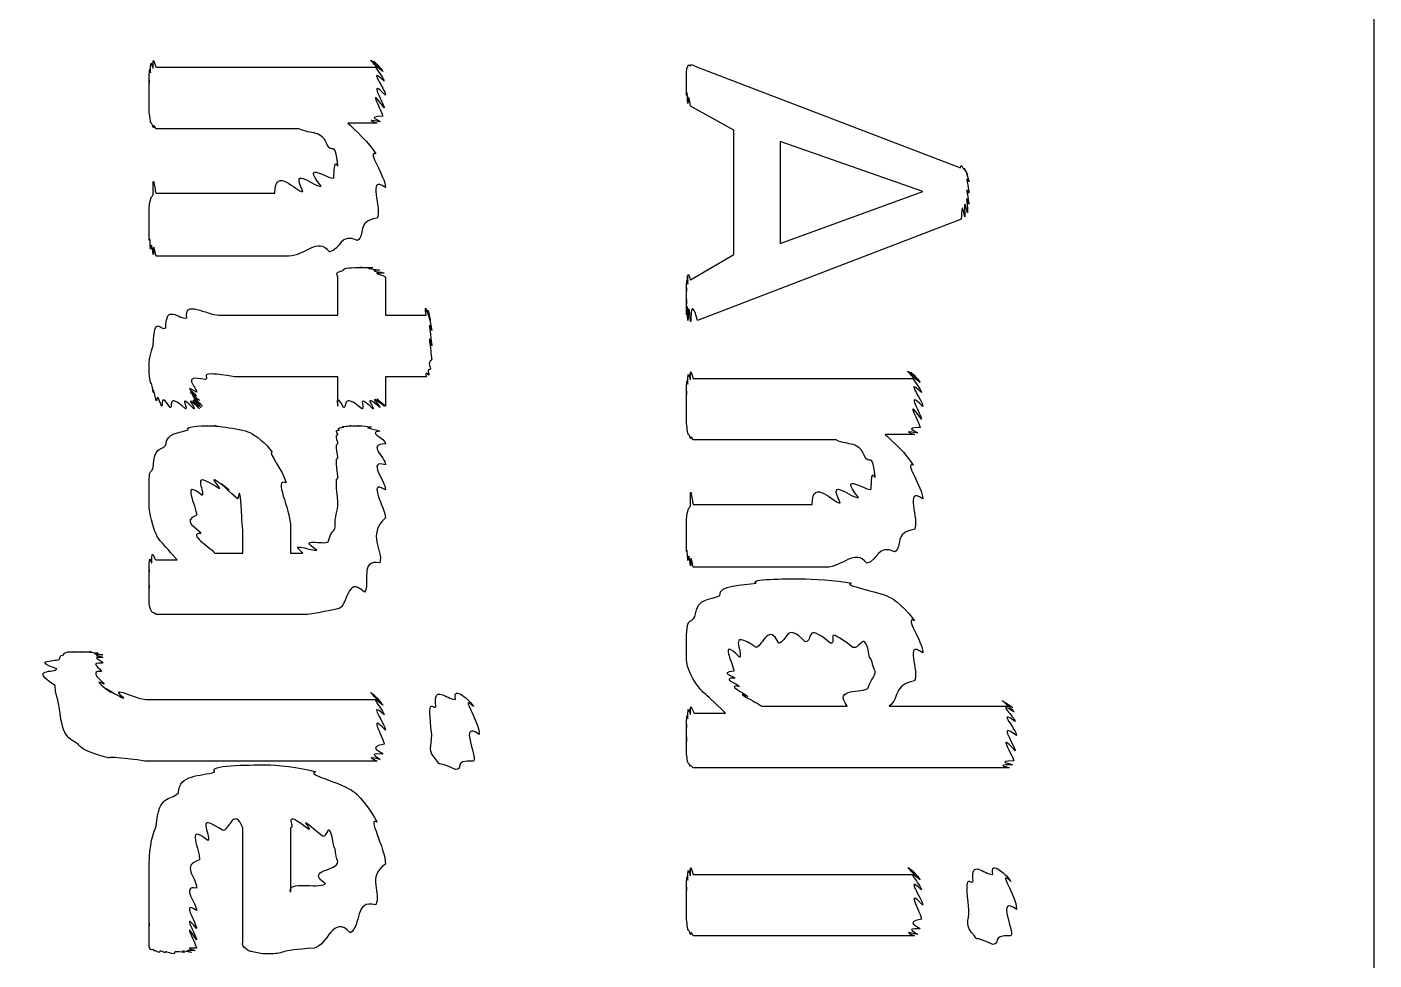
# Model space of a CAD drawing. Header units: millimetres. Extents: x 0 to 33.1, y 1.5 to 45.3.
# Drawn here: x 0.5289 to 0.7378, y 2.6762 to 2.821 of the extents above; entities that cross this region are included whole.
import ezdxf

# ---------------------------------------------------------------- set-up
doc = ezdxf.new("R2010")
doc.units = ezdxf.units.MM
doc.header["$MEASUREMENT"] = 0
doc.layers.get('0').update_dxf_attribs({"linetype": 'CONTINUOUS'})

msp = doc.modelspace()

# ---------------------------------------------------------------- linework, layer by layer
at = {"color": 11, "linetype": 'Continuous'}
for p, q in [((0.737793, 1.78108), (0.737793, 6.90446)), ((0.548882, 2.81472), (0.583171, 2.81472)), ((0.632867, 2.81472), (0.673665, 2.7991)), ((0.63851, 2.80496), (0.631782, 2.80865)), ((0.583171, 2.80604), (0.578614, 2.80604)), ((0.571018, 2.80518), (0.548882, 2.80518)), ((0.63851, 2.78564), (0.63851, 2.80496)), ((0.667806, 2.79542), (0.645671, 2.80322)), ((0.645671, 2.80322), (0.645671, 2.78737)), ((0.548882, 2.79519), (0.567329, 2.79519)), ((0.645671, 2.78737), (0.667806, 2.79542)), ((0.673665, 2.79107), (0.632867, 2.77544)), ((0.569499, 2.78543), (0.548882, 2.78543)), ((0.631782, 2.78174), (0.63851, 2.78564)), ((0.577094, 2.77626), (0.577094, 2.78213)), ((0.584472, 2.78213), (0.584472, 2.77626)), ((0.558649, 2.77626), (0.577094, 2.77626)), ((0.584472, 2.77626), (0.590767, 2.77626)), ((0.577094, 2.76671), (0.561035, 2.76671)), ((0.577094, 2.76215), (0.577094, 2.76671)), ((0.590767, 2.76671), (0.584472, 2.76671)), ((0.584472, 2.76671), (0.584472, 2.76215)), ((0.632215, 2.76644), (0.666504, 2.76644)), ((0.55344, 2.76172), (0.55344, 2.76172)), ((0.654351, 2.75689), (0.632215, 2.75689)), ((0.666504, 2.75776), (0.661947, 2.75776)), ((0.632215, 2.7469), (0.650662, 2.7469)), ((0.569715, 2.74371), (0.569715, 2.73936)), ((0.562338, 2.73936), (0.562338, 2.74283)), ((0.557997, 2.73936), (0.562338, 2.73936)), ((0.569715, 2.73936), (0.571669, 2.73936)), ((0.548882, 2.73828), (0.552137, 2.73828)), ((0.652832, 2.73714), (0.632215, 2.73714)), ((0.571669, 2.72982), (0.548882, 2.72982)), ((0.547364, 2.71664), (0.583171, 2.71664)), ((0.632433, 2.71451), (0.637207, 2.71451)), ((0.64285, 2.7156), (0.656088, 2.7156)), ((0.662597, 2.7156), (0.681261, 2.7156)), ((0.583171, 2.70708), (0.547146, 2.70708)), ((0.595324, 2.70578), (0.595324, 2.70578)), ((0.681261, 2.70606), (0.632215, 2.70606)), ((0.562338, 2.67914), (0.562338, 2.69672)), ((0.569715, 2.69672), (0.569715, 2.68674)), ((0.632215, 2.68951), (0.666504, 2.68951)), ((0.666504, 2.67996), (0.632215, 2.67996)), ((0.678657, 2.67865), (0.678657, 2.67865)), ((0.566678, 2.67719), (0.565375, 2.67719))]:
    msp.add_line(p, q, dxfattribs=at)
for points in [[(0.548014, 2.81386), (0.548068, 2.81689), (0.548286, 2.8144), (0.548449, 2.81451)], [(0.548449, 2.81451), (0.54834, 2.81722), (0.548719, 2.81472), (0.548882, 2.81472)], [(0.583171, 2.81472), (0.580783, 2.81722), (0.583442, 2.81472), (0.583604, 2.81472)], [(0.583604, 2.81472), (0.581218, 2.81706), (0.584039, 2.8144), (0.584039, 2.81407)], [(0.547797, 2.81233), (0.547906, 2.81619), (0.548014, 2.81342), (0.548014, 2.81386)], [(0.547797, 2.80994), (0.547797, 2.81489), (0.547797, 2.81164), (0.547797, 2.81233)], [(0.584039, 2.81407), (0.581326, 2.81635), (0.584256, 2.81315), (0.584256, 2.81256)], [(0.584256, 2.81256), (0.581489, 2.81515), (0.584472, 2.81125), (0.584472, 2.81039)], [(0.631131, 2.81386), (0.631239, 2.81511), (0.631347, 2.81461), (0.631347, 2.81472)], [(0.631347, 2.81472), (0.631401, 2.81538), (0.631619, 2.81494), (0.631782, 2.81494)], [(0.631782, 2.81494), (0.631836, 2.81538), (0.632433, 2.81489), (0.632867, 2.81472)], [(0.584256, 2.80843), (0.581326, 2.81244), (0.584147, 2.80746), (0.584039, 2.80713)], [(0.584472, 2.81039), (0.581489, 2.81342), (0.584364, 2.80886), (0.584256, 2.80843)], [(0.631131, 2.81213), (0.631131, 2.81424), (0.631131, 2.81342), (0.631131, 2.81386)], [(0.631131, 2.81039), (0.631131, 2.81278), (0.631131, 2.81142), (0.631131, 2.81213)], [(0.631347, 2.80951), (0.631239, 2.8119), (0.631239, 2.80994), (0.631131, 2.81039)], [(0.631347, 2.80908), (0.631239, 2.81147), (0.631347, 2.80925), (0.631347, 2.80951)], [(0.631782, 2.80865), (0.631401, 2.81136), (0.631456, 2.80897), (0.631347, 2.80908)], [(0.547797, 2.80778), (0.547797, 2.80854), (0.547797, 2.80908), (0.547797, 2.80994)], [(0.548014, 2.80626), (0.547906, 2.80724), (0.547906, 2.80707), (0.547797, 2.80778)], [(0.548449, 2.80539), (0.548068, 2.80647), (0.548122, 2.80583), (0.548014, 2.80626)], [(0.548882, 2.80518), (0.54834, 2.80621), (0.548557, 2.80528), (0.548449, 2.80539)], [(0.578614, 2.80604), (0.57959, 2.80518), (0.582086, 2.8029), (0.582954, 2.80126)], [(0.583604, 2.80626), (0.580783, 2.80681), (0.583279, 2.80604), (0.583171, 2.80604)], [(0.584039, 2.80713), (0.581218, 2.80707), (0.583876, 2.80643), (0.583604, 2.80626)], [(0.575575, 2.80236), (0.574544, 2.80518), (0.573025, 2.80419), (0.571018, 2.80518)], [(0.577094, 2.79953), (0.576551, 2.80333), (0.576551, 2.80138), (0.575575, 2.80236)], [(0.582954, 2.80126), (0.581489, 2.80186), (0.584472, 2.79779), (0.584472, 2.79606)], [(0.571669, 2.79542), (0.569499, 2.79986), (0.573731, 2.79585), (0.57449, 2.79628)], [(0.57449, 2.79628), (0.571072, 2.80057), (0.57601, 2.79704), (0.576443, 2.79758)], [(0.576443, 2.79758), (0.576551, 2.8016), (0.577094, 2.79867), (0.577094, 2.79953)], [(0.673665, 2.7991), (0.673665, 2.80007), (0.674154, 2.79883), (0.674317, 2.79867)], [(0.674317, 2.79867), (0.673936, 2.79975), (0.674588, 2.79833), (0.67475, 2.79801)], [(0.548449, 2.79497), (0.54834, 2.79953), (0.548719, 2.79519), (0.548882, 2.79519)], [(0.567329, 2.79519), (0.567329, 2.79953), (0.570637, 2.79531), (0.571669, 2.79542)], [(0.584472, 2.79606), (0.581489, 2.79824), (0.584039, 2.79258), (0.583171, 2.79129)], [(0.67475, 2.79801), (0.674208, 2.79921), (0.674968, 2.79736), (0.674968, 2.79693)], [(0.674968, 2.79693), (0.674208, 2.79833), (0.674968, 2.79596), (0.674968, 2.79519)], [(0.674968, 2.79519), (0.674208, 2.79688), (0.674968, 2.79389), (0.674968, 2.79346)], [(0.674968, 2.79346), (0.674208, 2.79585), (0.674858, 2.79249), (0.67475, 2.79215)], [(0.547797, 2.79281), (0.547906, 2.79389), (0.548014, 2.79383), (0.548014, 2.79411)], [(0.548014, 2.79411), (0.548068, 2.79449), (0.548286, 2.79471), (0.548449, 2.79497)], [(0.674317, 2.7915), (0.673665, 2.79486), (0.673936, 2.79107), (0.673665, 2.79107)], [(0.67475, 2.79215), (0.673936, 2.79531), (0.674425, 2.79167), (0.674317, 2.7915)], [(0.547797, 2.79021), (0.547797, 2.79258), (0.547797, 2.7921), (0.547797, 2.79281)], [(0.547797, 2.78803), (0.547797, 2.79075), (0.547797, 2.78933), (0.547797, 2.79021)], [(0.548014, 2.78651), (0.547906, 2.78944), (0.547906, 2.78733), (0.547797, 2.78803)], [(0.583171, 2.79129), (0.579915, 2.79085), (0.581435, 2.78868), (0.580132, 2.78782)], [(0.548449, 2.78564), (0.548068, 2.78868), (0.548122, 2.78608), (0.548014, 2.78651)], [(0.548882, 2.78543), (0.54834, 2.78842), (0.548557, 2.78554), (0.548449, 2.78564)], [(0.575792, 2.78608), (0.573947, 2.78842), (0.57194, 2.78543), (0.569499, 2.78543)], [(0.580132, 2.78782), (0.577419, 2.78911), (0.577528, 2.7864), (0.575792, 2.78608)], [(0.577094, 2.78213), (0.576551, 2.7831), (0.577365, 2.78293), (0.577963, 2.78321)], [(0.577963, 2.78321), (0.577746, 2.78364), (0.579482, 2.78364), (0.580783, 2.78364)], [(0.580783, 2.78364), (0.579753, 2.78364), (0.582086, 2.78364), (0.582519, 2.78364)], [(0.582519, 2.78364), (0.580621, 2.78353), (0.583279, 2.78336), (0.583604, 2.78321)], [(0.583604, 2.78321), (0.581218, 2.78321), (0.584093, 2.78293), (0.584256, 2.78276)], [(0.631131, 2.78), (0.631239, 2.78326), (0.631347, 2.78082), (0.631347, 2.78108)], [(0.631347, 2.78108), (0.631239, 2.78369), (0.631347, 2.78142), (0.631347, 2.78153)], [(0.631347, 2.78153), (0.631401, 2.78386), (0.631619, 2.78162), (0.631782, 2.78174)], [(0.584256, 2.78276), (0.581489, 2.78293), (0.584472, 2.78244), (0.584472, 2.78213)], [(0.631131, 2.77806), (0.631131, 2.78239), (0.631131, 2.77957), (0.631131, 2.78)], [(0.631131, 2.77632), (0.631131, 2.78082), (0.631131, 2.77735), (0.631131, 2.77806)], [(0.631347, 2.77544), (0.631239, 2.77994), (0.631239, 2.77588), (0.631131, 2.77632)], [(0.631782, 2.77522), (0.631401, 2.77968), (0.631456, 2.77533), (0.631347, 2.77544)], [(0.632867, 2.77544), (0.631674, 2.77968), (0.63189, 2.77522), (0.631782, 2.77522)], [(0.550401, 2.77431), (0.550401, 2.77815), (0.552354, 2.77556), (0.553657, 2.77582)], [(0.553657, 2.77582), (0.553114, 2.77875), (0.556749, 2.77626), (0.558649, 2.77626)], [(0.590767, 2.77626), (0.59044, 2.77875), (0.591037, 2.77621), (0.5912, 2.77604)], [(0.5912, 2.77604), (0.590767, 2.77843), (0.591417, 2.77572), (0.591417, 2.77539)], [(0.591417, 2.77539), (0.590875, 2.77772), (0.591635, 2.77447), (0.591635, 2.77387)], [(0.548449, 2.77149), (0.548665, 2.77669), (0.549533, 2.7736), (0.550401, 2.77431)], [(0.591635, 2.77387), (0.590875, 2.77642), (0.591635, 2.77235), (0.591635, 2.77149)], [(0.591635, 2.77149), (0.590875, 2.77468), (0.591635, 2.76992), (0.591635, 2.76932)], [(0.547797, 2.76736), (0.547797, 2.76975), (0.548014, 2.77035), (0.548449, 2.77149)], [(0.591635, 2.76932), (0.590875, 2.76878), (0.591525, 2.76812), (0.591417, 2.76779)], [(0.631347, 2.76557), (0.631401, 2.76861), (0.631619, 2.76611), (0.631782, 2.76622)], [(0.631782, 2.76622), (0.631674, 2.76893), (0.632053, 2.76644), (0.632215, 2.76644)], [(0.666504, 2.76644), (0.664117, 2.76893), (0.666775, 2.76644), (0.666938, 2.76644)], [(0.666938, 2.76644), (0.664551, 2.76878), (0.667372, 2.76611), (0.667372, 2.76579)], [(0.548014, 2.76585), (0.547797, 2.76758), (0.547797, 2.76682), (0.547797, 2.76736)], [(0.548449, 2.76432), (0.548068, 2.7666), (0.548122, 2.76531), (0.548014, 2.76585)], [(0.556478, 2.76628), (0.552681, 2.76704), (0.555176, 2.76519), (0.555176, 2.76432)], [(0.561035, 2.76671), (0.554579, 2.76774), (0.557454, 2.7666), (0.556478, 2.76628)], [(0.5912, 2.76693), (0.59044, 2.76774), (0.590875, 2.76671), (0.590767, 2.76671)], [(0.591417, 2.76779), (0.590767, 2.76801), (0.591308, 2.76708), (0.5912, 2.76693)], [(0.631131, 2.76406), (0.631239, 2.7679), (0.631347, 2.76514), (0.631347, 2.76557)], [(0.631131, 2.76167), (0.631131, 2.7666), (0.631131, 2.76335), (0.631131, 2.76406)], [(0.667372, 2.76579), (0.66466, 2.76807), (0.667589, 2.76486), (0.667589, 2.76426)], [(0.667589, 2.76426), (0.664822, 2.76687), (0.667806, 2.76297), (0.667806, 2.7621)], [(0.548882, 2.76303), (0.54834, 2.76574), (0.548557, 2.76389), (0.548449, 2.76432)], [(0.54975, 2.76215), (0.548774, 2.76486), (0.549154, 2.76258), (0.548882, 2.76303)], [(0.551053, 2.76193), (0.549371, 2.76454), (0.550022, 2.76204), (0.54975, 2.76215)], [(0.55344, 2.76172), (0.55051, 2.76443), (0.551594, 2.76183), (0.551053, 2.76193)], [(0.554742, 2.76172), (0.552137, 2.76443), (0.553982, 2.76172), (0.55344, 2.76172)], [(0.555176, 2.76432), (0.552681, 2.76585), (0.555176, 2.76383), (0.555176, 2.76367)], [(0.555176, 2.76367), (0.552843, 2.7654), (0.555447, 2.76318), (0.55561, 2.76303)], [(0.55561, 2.76172), (0.552843, 2.76443), (0.555176, 2.76172), (0.554742, 2.76172)], [(0.55561, 2.76303), (0.553114, 2.76497), (0.555826, 2.76253), (0.555826, 2.76238)], [(0.555826, 2.76193), (0.553114, 2.76443), (0.555718, 2.76172), (0.55561, 2.76172)], [(0.555826, 2.76238), (0.553276, 2.76471), (0.556044, 2.76215), (0.556044, 2.76215)], [(0.556044, 2.76215), (0.553276, 2.76454), (0.555935, 2.76193), (0.555826, 2.76193)], [(0.577963, 2.76193), (0.576551, 2.76454), (0.577094, 2.76204), (0.577094, 2.76215)], [(0.580783, 2.76172), (0.577746, 2.76443), (0.578504, 2.76183), (0.577963, 2.76193)], [(0.582519, 2.76172), (0.579753, 2.76443), (0.581489, 2.76172), (0.580783, 2.76172)], [(0.583604, 2.76193), (0.580621, 2.76443), (0.582954, 2.76172), (0.582519, 2.76172)], [(0.584256, 2.76215), (0.581218, 2.76454), (0.583876, 2.76193), (0.583604, 2.76193)], [(0.584472, 2.76215), (0.581489, 2.76471), (0.584364, 2.76215), (0.584256, 2.76215)], [(0.667589, 2.76014), (0.66466, 2.76417), (0.667481, 2.75917), (0.667372, 2.75885)], [(0.667806, 2.7621), (0.664822, 2.76514), (0.667697, 2.76058), (0.667589, 2.76014)], [(0.631131, 2.7595), (0.631131, 2.76025), (0.631131, 2.76079), (0.631131, 2.76167)], [(0.550401, 2.75608), (0.55051, 2.75814), (0.552572, 2.75792), (0.553874, 2.75846)], [(0.553874, 2.75846), (0.553114, 2.75911), (0.556586, 2.75911), (0.558214, 2.75911)], [(0.558214, 2.75911), (0.556749, 2.75911), (0.561957, 2.75879), (0.563422, 2.75803)], [(0.563422, 2.75803), (0.56429, 2.75771), (0.566026, 2.75629), (0.566894, 2.75499)], [(0.577094, 2.75782), (0.576551, 2.75857), (0.577149, 2.75836), (0.577311, 2.75846)], [(0.577094, 2.75651), (0.576551, 2.75797), (0.577094, 2.75754), (0.577094, 2.75782)], [(0.577311, 2.75846), (0.576878, 2.75885), (0.577636, 2.75879), (0.577963, 2.7589)], [(0.577963, 2.7589), (0.577419, 2.759), (0.578614, 2.759), (0.579047, 2.75911)], [(0.579047, 2.75911), (0.578287, 2.75911), (0.579915, 2.75911), (0.58035, 2.75911)], [(0.58035, 2.75911), (0.57959, 2.75911), (0.581868, 2.75906), (0.582303, 2.7589)], [(0.582303, 2.7589), (0.580458, 2.75885), (0.583171, 2.75857), (0.583604, 2.75825)], [(0.583604, 2.75825), (0.581489, 2.75814), (0.584472, 2.75717), (0.584472, 2.75629)], [(0.631347, 2.75797), (0.631239, 2.75896), (0.631239, 2.75879), (0.631131, 2.7595)], [(0.631782, 2.75711), (0.631401, 2.75819), (0.631456, 2.75754), (0.631347, 2.75797)], [(0.632215, 2.75689), (0.631674, 2.75792), (0.63189, 2.757), (0.631782, 2.75711)], [(0.666938, 2.75797), (0.664117, 2.75851), (0.666613, 2.75776), (0.666504, 2.75776)], [(0.667372, 2.75885), (0.664551, 2.75879), (0.66721, 2.75814), (0.666938, 2.75797)], [(0.548449, 2.75261), (0.548665, 2.75608), (0.549533, 2.7551), (0.550401, 2.75608)], [(0.577094, 2.75435), (0.576551, 2.75683), (0.577094, 2.75597), (0.577094, 2.75651)], [(0.584472, 2.75629), (0.581489, 2.75624), (0.584472, 2.75424), (0.584472, 2.75304)], [(0.658908, 2.75407), (0.657878, 2.75689), (0.656358, 2.75592), (0.654351, 2.75689)], [(0.661947, 2.75776), (0.662924, 2.75689), (0.665419, 2.75461), (0.666287, 2.75299)], [(0.566894, 2.75499), (0.566135, 2.7551), (0.568631, 2.75211), (0.569065, 2.75022)], [(0.577094, 2.75131), (0.576551, 2.7551), (0.577094, 2.75347), (0.577094, 2.75435)], [(0.584472, 2.75304), (0.581489, 2.7539), (0.584472, 2.7506), (0.584472, 2.74914)], [(0.660428, 2.75125), (0.659885, 2.75504), (0.659885, 2.7531), (0.658908, 2.75407)], [(0.547797, 2.74804), (0.547797, 2.75347), (0.548014, 2.75131), (0.548449, 2.75261)], [(0.558649, 2.74935), (0.553874, 2.75261), (0.556586, 2.74903), (0.556044, 2.74826)], [(0.560167, 2.74914), (0.55561, 2.75261), (0.55919, 2.74935), (0.558649, 2.74935)], [(0.561469, 2.74783), (0.556586, 2.75217), (0.56071, 2.74886), (0.560167, 2.74914)], [(0.577094, 2.74718), (0.576551, 2.75261), (0.577094, 2.75), (0.577094, 2.75131)], [(0.657824, 2.74799), (0.654406, 2.75228), (0.659343, 2.74875), (0.659776, 2.74929)], [(0.659776, 2.74929), (0.659885, 2.75331), (0.660428, 2.75037), (0.660428, 2.75125)], [(0.666287, 2.75299), (0.664822, 2.75358), (0.667806, 2.74951), (0.667806, 2.74778)], [(0.556044, 2.74826), (0.552681, 2.75119), (0.555176, 2.74653), (0.555176, 2.74522)], [(0.562121, 2.74588), (0.561794, 2.75103), (0.56174, 2.74729), (0.561469, 2.74783)], [(0.569065, 2.75022), (0.567003, 2.75119), (0.569715, 2.74604), (0.569715, 2.74371)], [(0.584472, 2.74914), (0.581489, 2.75103), (0.584472, 2.74625), (0.584472, 2.74479)], [(0.631782, 2.74669), (0.631674, 2.75125), (0.632053, 2.7469), (0.632215, 2.7469)], [(0.650662, 2.7469), (0.650662, 2.75125), (0.653971, 2.74701), (0.655003, 2.74713)], [(0.655003, 2.74713), (0.652832, 2.75157), (0.657064, 2.74756), (0.657824, 2.74799)], [(0.667806, 2.74778), (0.664822, 2.74994), (0.667372, 2.74431), (0.666504, 2.743)], [(0.548665, 2.74283), (0.547797, 2.74539), (0.547797, 2.74631), (0.547797, 2.74804)], [(0.562338, 2.74283), (0.562121, 2.74479), (0.562229, 2.74501), (0.562121, 2.74588)], [(0.57666, 2.74349), (0.576551, 2.74511), (0.577094, 2.74576), (0.577094, 2.74718)], [(0.631131, 2.74451), (0.631239, 2.74561), (0.631347, 2.74556), (0.631347, 2.74582)], [(0.631347, 2.74582), (0.631401, 2.74621), (0.631619, 2.74642), (0.631782, 2.74669)], [(0.555176, 2.74522), (0.552681, 2.74425), (0.555393, 2.74328), (0.555826, 2.7424)], [(0.575575, 2.7411), (0.576118, 2.74306), (0.576497, 2.74251), (0.57666, 2.74349)], [(0.584472, 2.74479), (0.581489, 2.74219), (0.584147, 2.73975), (0.583604, 2.73785)], [(0.631131, 2.74192), (0.631131, 2.74431), (0.631131, 2.74382), (0.631131, 2.74451)], [(0.552137, 2.73828), (0.5491, 2.74192), (0.549371, 2.7411), (0.548665, 2.74283)], [(0.555826, 2.7424), (0.553711, 2.74235), (0.557129, 2.7404), (0.557997, 2.73936)], [(0.571669, 2.73936), (0.569174, 2.74132), (0.573242, 2.73953), (0.573839, 2.73981)], [(0.573839, 2.73981), (0.570475, 2.74192), (0.575142, 2.74056), (0.575575, 2.7411)], [(0.631131, 2.73975), (0.631131, 2.74246), (0.631131, 2.74104), (0.631131, 2.74192)], [(0.666504, 2.743), (0.663249, 2.74257), (0.664768, 2.7404), (0.663465, 2.73953)], [(0.547797, 2.73654), (0.547906, 2.74001), (0.548068, 2.73757), (0.548232, 2.73785)], [(0.548232, 2.73785), (0.548232, 2.74061), (0.548557, 2.73828), (0.548882, 2.73828)], [(0.631347, 2.73822), (0.631239, 2.74115), (0.631239, 2.73904), (0.631131, 2.73975)], [(0.631782, 2.73736), (0.631401, 2.7404), (0.631456, 2.73779), (0.631347, 2.73822)], [(0.632215, 2.73714), (0.631674, 2.74013), (0.63189, 2.73725), (0.631782, 2.73736)], [(0.659125, 2.73779), (0.657281, 2.74013), (0.655274, 2.73714), (0.652832, 2.73714)], [(0.663465, 2.73953), (0.660753, 2.74083), (0.660861, 2.73813), (0.659125, 2.73779)], [(0.547797, 2.73415), (0.547797, 2.73872), (0.547797, 2.73583), (0.547797, 2.73654)], [(0.583604, 2.73785), (0.58035, 2.73844), (0.582194, 2.73449), (0.581218, 2.73329)], [(0.547797, 2.73156), (0.547797, 2.73671), (0.547797, 2.73301), (0.547797, 2.73415)], [(0.581218, 2.73329), (0.578287, 2.736), (0.578831, 2.73113), (0.577094, 2.73068)], [(0.641982, 2.73469), (0.640679, 2.73535), (0.646593, 2.73535), (0.648926, 2.73535)], [(0.648926, 2.73535), (0.650499, 2.73535), (0.654406, 2.73514), (0.656739, 2.73469)], [(0.636339, 2.73275), (0.636176, 2.73449), (0.639811, 2.73426), (0.641982, 2.73469)], [(0.656739, 2.73469), (0.655111, 2.73438), (0.660969, 2.7334), (0.662597, 2.73253)], [(0.548232, 2.73025), (0.547906, 2.7309), (0.547906, 2.73101), (0.547797, 2.73156)], [(0.632433, 2.72949), (0.632975, 2.73275), (0.634711, 2.73188), (0.636339, 2.73275)], [(0.662597, 2.73253), (0.663086, 2.73247), (0.665636, 2.73031), (0.666504, 2.72885)], [(0.548882, 2.72982), (0.548232, 2.73036), (0.54834, 2.72999), (0.548232, 2.73025)], [(0.577094, 2.73068), (0.574978, 2.73036), (0.573676, 2.72982), (0.571669, 2.72982)], [(0.631131, 2.72407), (0.631131, 2.73004), (0.631565, 2.72808), (0.632433, 2.72949)], [(0.649576, 2.72558), (0.646593, 2.72885), (0.646756, 2.72553), (0.645454, 2.72538)], [(0.653483, 2.72538), (0.64936, 2.72885), (0.650879, 2.72558), (0.649576, 2.72558)], [(0.666504, 2.72885), (0.664822, 2.7296), (0.667806, 2.72575), (0.667806, 2.72385)], [(0.639378, 2.72319), (0.636014, 2.72667), (0.63851, 2.7219), (0.63851, 2.72103)], [(0.641982, 2.72472), (0.637315, 2.72786), (0.640082, 2.72379), (0.639378, 2.72319)], [(0.645454, 2.72538), (0.643989, 2.72857), (0.642958, 2.72504), (0.641982, 2.72472)], [(0.656956, 2.72472), (0.651964, 2.72857), (0.654785, 2.72526), (0.653483, 2.72538)], [(0.65956, 2.72319), (0.658746, 2.72786), (0.658094, 2.72428), (0.656956, 2.72472)], [(0.667806, 2.72385), (0.664822, 2.72613), (0.667372, 2.72081), (0.666504, 2.71951)], [(0.533475, 2.7214), (0.529135, 2.72287), (0.5338, 2.7225), (0.533908, 2.72293)], [(0.533908, 2.72293), (0.534071, 2.72358), (0.534289, 2.72347), (0.53456, 2.72358)], [(0.53456, 2.72358), (0.534506, 2.7239), (0.534939, 2.7239), (0.535211, 2.72401)], [(0.535211, 2.72401), (0.535101, 2.72401), (0.535807, 2.72401), (0.536079, 2.72401)], [(0.536079, 2.72401), (0.535644, 2.72401), (0.536838, 2.72401), (0.537381, 2.72401)], [(0.537381, 2.72401), (0.536838, 2.72401), (0.538465, 2.72401), (0.5389, 2.72401)], [(0.5389, 2.72401), (0.537706, 2.72401), (0.539714, 2.72396), (0.539985, 2.72379)], [(0.539985, 2.72379), (0.538249, 2.72374), (0.540528, 2.72358), (0.540636, 2.72358)], [(0.540636, 2.72228), (0.538249, 2.72244), (0.540419, 2.7214), (0.540419, 2.72097)], [(0.540636, 2.72358), (0.538411, 2.72358), (0.540636, 2.72331), (0.540636, 2.72314)], [(0.540636, 2.72314), (0.538411, 2.72331), (0.540636, 2.72271), (0.540636, 2.72228)], [(0.63265, 2.71907), (0.631131, 2.72146), (0.631131, 2.72233), (0.631131, 2.72407)], [(0.660428, 2.72103), (0.659885, 2.7219), (0.660101, 2.7225), (0.65956, 2.72319)], [(0.533257, 2.71881), (0.528862, 2.72157), (0.533365, 2.72071), (0.533475, 2.7214)], [(0.540419, 2.72097), (0.538249, 2.72114), (0.540582, 2.71946), (0.540853, 2.71903)], [(0.63851, 2.72103), (0.636014, 2.72076), (0.638564, 2.72026), (0.638726, 2.71994)], [(0.659343, 2.71843), (0.659885, 2.72017), (0.660428, 2.72006), (0.660428, 2.72103)], [(0.534125, 2.7136), (0.533475, 2.71853), (0.533257, 2.71679), (0.533257, 2.71881)], [(0.540853, 2.71903), (0.538683, 2.72011), (0.541396, 2.71804), (0.541938, 2.71772)], [(0.541938, 2.71772), (0.539714, 2.7194), (0.543024, 2.71701), (0.543892, 2.71685)], [(0.543892, 2.71685), (0.541287, 2.71912), (0.54579, 2.71664), (0.547364, 2.71664)], [(0.583171, 2.71664), (0.580783, 2.71912), (0.583442, 2.71658), (0.583604, 2.71642)], [(0.583604, 2.71642), (0.581218, 2.71881), (0.584039, 2.7161), (0.584039, 2.71576)], [(0.592285, 2.71556), (0.591906, 2.71912), (0.593858, 2.71664), (0.595324, 2.71664)], [(0.595324, 2.71664), (0.594781, 2.71912), (0.597711, 2.71631), (0.598144, 2.71556)], [(0.637207, 2.71451), (0.633301, 2.71832), (0.633789, 2.7175), (0.63265, 2.71907)], [(0.638726, 2.71994), (0.636339, 2.72006), (0.639051, 2.71907), (0.639378, 2.71864)], [(0.639378, 2.71864), (0.637044, 2.71903), (0.640246, 2.71756), (0.640679, 2.71712)], [(0.656088, 2.7156), (0.653808, 2.71858), (0.658583, 2.71756), (0.659343, 2.71843)], [(0.666504, 2.71951), (0.663086, 2.71886), (0.664333, 2.7169), (0.662597, 2.7156)], [(0.584039, 2.71576), (0.581326, 2.7181), (0.584256, 2.71485), (0.584256, 2.71425)], [(0.584256, 2.71425), (0.581489, 2.71679), (0.584472, 2.71272), (0.584472, 2.71186)], [(0.591635, 2.71121), (0.590875, 2.71767), (0.591851, 2.71485), (0.592285, 2.71556)], [(0.598144, 2.71556), (0.595811, 2.71767), (0.599012, 2.71338), (0.599012, 2.71121)], [(0.631347, 2.71365), (0.631401, 2.71658), (0.631619, 2.71419), (0.631782, 2.71431)], [(0.631782, 2.71431), (0.631674, 2.71685), (0.632107, 2.71451), (0.632433, 2.71451)], [(0.640679, 2.71712), (0.638075, 2.71815), (0.641982, 2.71619), (0.64285, 2.7156)], [(0.681261, 2.7156), (0.678549, 2.71756), (0.681532, 2.71556), (0.681694, 2.71539)], [(0.681694, 2.71539), (0.678874, 2.71729), (0.681912, 2.71506), (0.681912, 2.71474)], [(0.681912, 2.71474), (0.678982, 2.71658), (0.682129, 2.71382), (0.682129, 2.71322)], [(0.584472, 2.71186), (0.581489, 2.71506), (0.584364, 2.71029), (0.584256, 2.70969)], [(0.631131, 2.71235), (0.631239, 2.71582), (0.631347, 2.71322), (0.631347, 2.71365)], [(0.631131, 2.71018), (0.631131, 2.71485), (0.631131, 2.71181), (0.631131, 2.71235)], [(0.682129, 2.71322), (0.679144, 2.71539), (0.682346, 2.71192), (0.682346, 2.71104)], [(0.536512, 2.7099), (0.534506, 2.71089), (0.53456, 2.71203), (0.534125, 2.7136)], [(0.599012, 2.71121), (0.595811, 2.71349), (0.598687, 2.70785), (0.598144, 2.70708)], [(0.631131, 2.70822), (0.631131, 2.71322), (0.631131, 2.70947), (0.631131, 2.71018)], [(0.682129, 2.70865), (0.678982, 2.71224), (0.682021, 2.70747), (0.681912, 2.70714)], [(0.682346, 2.71104), (0.679144, 2.71354), (0.682238, 2.70925), (0.682129, 2.70865)], [(0.540853, 2.70774), (0.536838, 2.70899), (0.537706, 2.70893), (0.536512, 2.7099)], [(0.592503, 2.70708), (0.590875, 2.70882), (0.591635, 2.70921), (0.591635, 2.71121)], [(0.547146, 2.70708), (0.540147, 2.70811), (0.542481, 2.70731), (0.540853, 2.70774)], [(0.583604, 2.70731), (0.580783, 2.70811), (0.583279, 2.70708), (0.583171, 2.70708)], [(0.584039, 2.70817), (0.581218, 2.70839), (0.583876, 2.70747), (0.583604, 2.70731)], [(0.584256, 2.70969), (0.581326, 2.70915), (0.584147, 2.7085), (0.584039, 2.70817)], [(0.631347, 2.70692), (0.631239, 2.70747), (0.631239, 2.70768), (0.631131, 2.70822)], [(0.557997, 2.7054), (0.556912, 2.70649), (0.562989, 2.70649), (0.566026, 2.70649)], [(0.566026, 2.70649), (0.567329, 2.70649), (0.571289, 2.70617), (0.573622, 2.7054)], [(0.595324, 2.70578), (0.592068, 2.70725), (0.593044, 2.70622), (0.592503, 2.70708)], [(0.598144, 2.70708), (0.594781, 2.70725), (0.596733, 2.70578), (0.595324, 2.70578)], [(0.631782, 2.70628), (0.631401, 2.70688), (0.631456, 2.70665), (0.631347, 2.70692)], [(0.632215, 2.70606), (0.631674, 2.7066), (0.63189, 2.70617), (0.631782, 2.70628)], [(0.681694, 2.70649), (0.678549, 2.7066), (0.681369, 2.70606), (0.681261, 2.70606)], [(0.681912, 2.70714), (0.678874, 2.70703), (0.681803, 2.70665), (0.681694, 2.70649)], [(0.552354, 2.70215), (0.552408, 2.70508), (0.555826, 2.70469), (0.557997, 2.7054)], [(0.573622, 2.7054), (0.57194, 2.70508), (0.577854, 2.70367), (0.579482, 2.70236)], [(0.548882, 2.69694), (0.549371, 2.70215), (0.55089, 2.70074), (0.552354, 2.70215)], [(0.579482, 2.70236), (0.579753, 2.70247), (0.582303, 2.69949), (0.583171, 2.6976)], [(0.559299, 2.69629), (0.554579, 2.69943), (0.557617, 2.69553), (0.556912, 2.69476)], [(0.562338, 2.69672), (0.561089, 2.69997), (0.560275, 2.69661), (0.559299, 2.69629)], [(0.572537, 2.6965), (0.568033, 2.69997), (0.570692, 2.69672), (0.569715, 2.69672)], [(0.574707, 2.69542), (0.569769, 2.69954), (0.573406, 2.69624), (0.572537, 2.6965)], [(0.556912, 2.69476), (0.553276, 2.69781), (0.555881, 2.69293), (0.55561, 2.69174)], [(0.576443, 2.6939), (0.575683, 2.69868), (0.575412, 2.69499), (0.574707, 2.69542)], [(0.583171, 2.6976), (0.581489, 2.69868), (0.584472, 2.69358), (0.584472, 2.69108)], [(0.547797, 2.68978), (0.547797, 2.69347), (0.548122, 2.69493), (0.548882, 2.69694)], [(0.577094, 2.69151), (0.576551, 2.69276), (0.576878, 2.69319), (0.576443, 2.6939)], [(0.55561, 2.69174), (0.552681, 2.69086), (0.555176, 2.68913), (0.555176, 2.68739)], [(0.575142, 2.68804), (0.57194, 2.69032), (0.577094, 2.68994), (0.577094, 2.69151)], [(0.584472, 2.69108), (0.581489, 2.68913), (0.583931, 2.68653), (0.582954, 2.68479)], [(0.631347, 2.68864), (0.631401, 2.69168), (0.631619, 2.68918), (0.631782, 2.68929)], [(0.631782, 2.68929), (0.631674, 2.692), (0.632053, 2.68951), (0.632215, 2.68951)], [(0.666504, 2.68951), (0.664117, 2.692), (0.666775, 2.68946), (0.666938, 2.68929)], [(0.666938, 2.68929), (0.664551, 2.69168), (0.667372, 2.68896), (0.667372, 2.68864)], [(0.675618, 2.68842), (0.675239, 2.692), (0.677192, 2.68951), (0.678657, 2.68951)], [(0.678657, 2.68951), (0.678114, 2.692), (0.681044, 2.68918), (0.681478, 2.68842)], [(0.547797, 2.68544), (0.547797, 2.68913), (0.547797, 2.68821), (0.547797, 2.68978)], [(0.631131, 2.68713), (0.631239, 2.69097), (0.631347, 2.68821), (0.631347, 2.68864)], [(0.631131, 2.68474), (0.631131, 2.68967), (0.631131, 2.68642), (0.631131, 2.68713)], [(0.667372, 2.68864), (0.66466, 2.69097), (0.667589, 2.68772), (0.667589, 2.68713)], [(0.667589, 2.68713), (0.664822, 2.68967), (0.667806, 2.6856), (0.667806, 2.68474)], [(0.674968, 2.68408), (0.674208, 2.69054), (0.675185, 2.68772), (0.675618, 2.68842)], [(0.681478, 2.68842), (0.679144, 2.69054), (0.682346, 2.68625), (0.682346, 2.68408)], [(0.555176, 2.68739), (0.552681, 2.68782), (0.555176, 2.68494), (0.555176, 2.68392)], [(0.569715, 2.68674), (0.569336, 2.68869), (0.573839, 2.68718), (0.575142, 2.68804)], [(0.667806, 2.68474), (0.664822, 2.68793), (0.667697, 2.68317), (0.667589, 2.68257)], [(0.547797, 2.68175), (0.547797, 2.68642), (0.547797, 2.68403), (0.547797, 2.68544)], [(0.555176, 2.68392), (0.552681, 2.68565), (0.555176, 2.68186), (0.555176, 2.6811)], [(0.582954, 2.68479), (0.57959, 2.68565), (0.580783, 2.68164), (0.579047, 2.68044)], [(0.682346, 2.68408), (0.679144, 2.68636), (0.682021, 2.68072), (0.681478, 2.67996)], [(0.547797, 2.67914), (0.547797, 2.68425), (0.547797, 2.68061), (0.547797, 2.68175)], [(0.555176, 2.6811), (0.552681, 2.68425), (0.555176, 2.67979), (0.555176, 2.67936)], [(0.555176, 2.67936), (0.552681, 2.68321), (0.555176, 2.67839), (0.555176, 2.67806)], [(0.579047, 2.68044), (0.576281, 2.68338), (0.575575, 2.6785), (0.573406, 2.67806)], [(0.631131, 2.68257), (0.631131, 2.68332), (0.631131, 2.68386), (0.631131, 2.68474)], [(0.675836, 2.67996), (0.674208, 2.68169), (0.674968, 2.68207), (0.674968, 2.68408)], [(0.631347, 2.68104), (0.631239, 2.68201), (0.631239, 2.68186), (0.631131, 2.68257)], [(0.631782, 2.68018), (0.631401, 2.68126), (0.631456, 2.68061), (0.631347, 2.68104)], [(0.632215, 2.67996), (0.631674, 2.68099), (0.63189, 2.68007), (0.631782, 2.68018)], [(0.666938, 2.68018), (0.664117, 2.68099), (0.666613, 2.67996), (0.666504, 2.67996)], [(0.667372, 2.68104), (0.664551, 2.68126), (0.66721, 2.68033), (0.666938, 2.68018)], [(0.667589, 2.68257), (0.66466, 2.68201), (0.667481, 2.68138), (0.667372, 2.68104)], [(0.548014, 2.67785), (0.547797, 2.67828), (0.547797, 2.67844), (0.547797, 2.67914)], [(0.562989, 2.67785), (0.562121, 2.67844), (0.562338, 2.6786), (0.562338, 2.67914)], [(0.678657, 2.67865), (0.675401, 2.68012), (0.676378, 2.6791), (0.675836, 2.67996)], [(0.681478, 2.67996), (0.678114, 2.68012), (0.680067, 2.67865), (0.678657, 2.67865)], [(0.548665, 2.67763), (0.548232, 2.678), (0.548286, 2.67774), (0.548014, 2.67785)], [(0.549317, 2.6774), (0.548665, 2.67785), (0.548936, 2.67751), (0.548665, 2.67763)], [(0.550185, 2.6774), (0.5491, 2.67785), (0.549588, 2.6774), (0.549317, 2.6774)], [(0.551486, 2.67719), (0.549804, 2.67774), (0.550618, 2.67731), (0.550185, 2.6774)], [(0.553222, 2.6774), (0.550944, 2.67774), (0.552192, 2.67719), (0.551486, 2.67719)], [(0.554308, 2.6774), (0.551812, 2.67785), (0.553657, 2.6774), (0.553222, 2.6774)], [(0.554958, 2.67763), (0.552408, 2.67785), (0.554579, 2.6774), (0.554308, 2.6774)], [(0.555176, 2.67806), (0.552681, 2.67817), (0.555067, 2.67779), (0.554958, 2.67763)], [(0.565375, 2.67719), (0.563097, 2.67774), (0.563531, 2.6774), (0.562989, 2.67785)], [(0.573406, 2.67806), (0.567437, 2.67774), (0.569119, 2.67719), (0.566678, 2.67719)]]:
    msp.add_open_spline(points, degree=3, dxfattribs=at)

doc.saveas('drawing.dxf')
